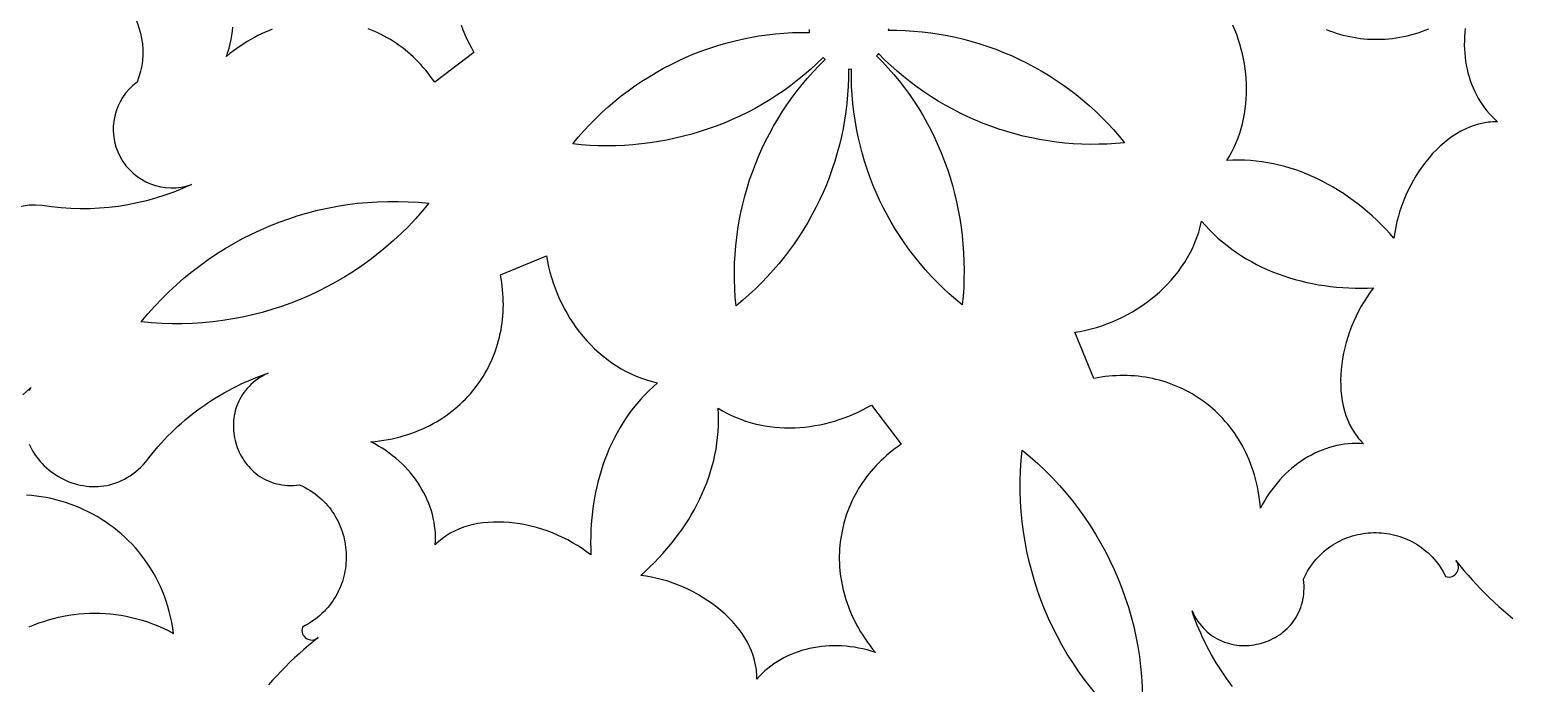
# Model space of a CAD drawing. Extents: x -570 to 570, y -570 to 570.
# Drawn here: x -121.8 to 98.5, y -97.1 to 0 of the extents above; entities that cross this region are included whole.
import ezdxf

# ---------------------------------------------------------------- set-up
doc = ezdxf.new("R2010")
doc.units = 0
doc.layers.add('LAYER_1', color=18, linetype='CONTINUOUS')
doc.layers.add('LAYER_2', color=174, linetype='CONTINUOUS')

msp = doc.modelspace()

# ---------------------------------------------------------------- linework, layer by layer
at = {"layer": 'LAYER_1'}
msp.add_lwpolyline([(-170.46, 34.08, 0.270929), (-119.47, 10.47, 0.777705), (-120.1, 7.74, -0.636132), (-105.79, -7.78, 0.862472), (-97.7, -22.99, -0.153049), (-119.91, -26.1, 0.87466), (-124.61, -45.89, -0.089383)], format="xyb", dxfattribs=at)
for points in [[(-85.68, 0.05), (-86.22, -0.16), (-86.75, -0.39), (-87.29, -0.63), (-87.82, -0.89), (-88.35, -1.17), (-88.87, -1.46), (-89.4, -1.77), (-89.92, -2.09), (-90.44, -2.44), (-90.95, -2.79), (-91.46, -3.17), (-91.97, -3.56), (-92.48, -3.97), (-92.28, -3.35), (-92.1, -2.73), (-91.95, -2.1), (-91.81, -1.48), (-91.7, -0.86), (-91.61, -0.23), (-91.55, 0.39)], [(-57.63, 0.69), (-57.36, -0.02), (-57.08, -0.71), (-56.77, -1.39), (-56.44, -2.06), (-56.09, -2.72), (-55.73, -3.37), (-61.54, -7.81), (-61.86, -7.35), (-62.19, -6.9), (-62.52, -6.46), (-62.87, -6.03), (-63.23, -5.61), (-63.59, -5.2), (-63.96, -4.81), (-64.35, -4.42), (-64.74, -4.05), (-65.13, -3.69), (-65.54, -3.34), (-65.95, -3), (-66.38, -2.67), (-66.8, -2.36), (-67.24, -2.05), (-67.68, -1.76), (-68.13, -1.48), (-68.59, -1.21), (-69.05, -0.96), (-69.51, -0.72), (-69.99, -0.49), (-70.46, -0.27), (-70.95, -0.07), (-71.44, 0.12)], [(5.9, 0.13), (5.89, -0.09), (7.16, -0.09), (8.42, -0.14), (9.68, -0.22), (10.94, -0.33), (12.19, -0.48), (13.43, -0.67), (14.66, -0.89), (15.89, -1.14), (17.11, -1.43), (18.31, -1.76), (19.51, -2.11), (20.7, -2.5), (21.87, -2.92), (23.03, -3.38), (24.18, -3.86), (25.31, -4.38), (26.43, -4.93), (27.54, -5.51), (28.63, -6.13), (29.7, -6.77), (30.75, -7.44), (31.79, -8.15), (32.81, -8.88), (33.8, -9.65), (34.78, -10.44), (35.74, -11.26), (36.68, -12.11), (37.59, -12.99), (38.48, -13.9), (39.35, -14.84), (40.19, -15.8), (41.01, -16.79), (39.73, -16.91), (38.45, -16.99), (37.18, -17.03), (35.91, -17.04), (34.64, -17.01), (33.38, -16.94), (32.12, -16.84), (30.87, -16.7), (29.62, -16.53), (28.39, -16.32), (27.16, -16.08), (25.94, -15.8), (24.72, -15.49), (23.52, -15.15), (22.33, -14.77), (21.15, -14.36), (19.99, -13.92), (18.83, -13.45), (17.69, -12.94), (16.57, -12.4), (15.46, -11.83), (14.36, -11.23), (13.28, -10.6), (12.22, -9.93), (11.18, -9.24), (10.16, -8.52), (9.15, -7.76), (8.17, -6.98), (7.2, -6.17), (6.26, -5.33), (5.34, -4.46), (4.44, -3.56), (4.29, -3.72), (4.13, -3.87), (5.03, -4.77), (5.89, -5.7), (6.72, -6.65), (7.52, -7.62), (8.29, -8.62), (9.03, -9.63), (9.73, -10.66), (10.41, -11.72), (11.06, -12.79), (11.67, -13.88), (12.25, -14.98), (12.8, -16.11), (13.32, -17.24), (13.81, -18.4), (14.26, -19.56), (14.68, -20.74), (15.07, -21.94), (15.43, -23.14), (15.75, -24.36), (16.04, -25.59), (16.3, -26.82), (16.52, -28.07), (16.71, -29.32), (16.87, -30.58), (16.99, -31.85), (17.08, -33.13), (17.14, -34.41), (17.16, -35.7), (17.14, -36.99), (17.1, -38.28), (17.01, -39.58), (16.89, -40.88), (15.91, -40.07), (14.96, -39.24), (14.04, -38.39), (13.14, -37.51), (12.27, -36.61), (11.42, -35.68), (10.61, -34.73), (9.82, -33.76), (9.06, -32.77), (8.34, -31.76), (7.64, -30.73), (6.97, -29.68), (6.33, -28.61), (5.73, -27.53), (5.15, -26.43), (4.6, -25.31), (4.09, -24.18), (3.61, -23.03), (3.16, -21.87), (2.74, -20.7), (2.36, -19.52), (2.01, -18.32), (1.69, -17.11), (1.41, -15.9), (1.16, -14.67), (0.94, -13.44), (0.77, -12.19), (0.62, -10.95), (0.51, -9.69), (0.44, -8.43), (0.4, -7.16), (0.4, -5.89), (0.19, -5.9), (-0.03, -5.89), (-0.04, -7.16), (-0.08, -8.42), (-0.16, -9.68), (-0.28, -10.94), (-0.43, -12.19), (-0.62, -13.43), (-0.84, -14.66), (-1.09, -15.89), (-1.38, -17.1), (-1.7, -18.31), (-2.06, -19.51), (-2.45, -20.69), (-2.87, -21.87), (-3.32, -23.03), (-3.81, -24.18), (-4.33, -25.31), (-4.88, -26.43), (-5.46, -27.53), (-6.07, -28.62), (-6.72, -29.69), (-7.39, -30.75), (-8.09, -31.79), (-8.83, -32.8), (-9.59, -33.8), (-10.39, -34.78), (-11.21, -35.74), (-12.06, -36.67), (-12.94, -37.59), (-13.85, -38.48), (-14.78, -39.34), (-15.75, -40.19), (-16.74, -41.01), (-16.85, -39.73), (-16.93, -38.45), (-16.98, -37.18), (-16.98, -35.91), (-16.95, -34.64), (-16.89, -33.38), (-16.78, -32.12), (-16.65, -30.87), (-16.47, -29.62), (-16.27, -28.38), (-16.03, -27.15), (-15.75, -25.93), (-15.44, -24.72), (-15.1, -23.52), (-14.72, -22.33), (-14.31, -21.15), (-13.87, -19.98), (-13.39, -18.83), (-12.89, -17.69), (-12.35, -16.57), (-11.78, -15.46), (-11.18, -14.36), (-10.54, -13.28), (-9.88, -12.22), (-9.19, -11.18), (-8.46, -10.15), (-7.71, -9.15), (-6.93, -8.16), (-6.11, -7.2), (-5.27, -6.26), (-4.4, -5.33), (-3.5, -4.44), (-3.66, -4.29), (-3.81, -4.13), (-4.72, -5.02), (-5.65, -5.89), (-6.61, -6.72), (-7.59, -7.52), (-8.59, -8.3), (-9.61, -9.04), (-10.66, -9.75), (-11.72, -10.43), (-12.81, -11.08), (-13.91, -11.7), (-15.04, -12.29), (-16.17, -12.85), (-17.33, -13.37), (-18.5, -13.87), (-19.68, -14.33), (-20.87, -14.75), (-22.08, -15.15), (-23.3, -15.51), (-24.53, -15.84), (-25.77, -16.13), (-27.01, -16.4), (-28.27, -16.62), (-29.53, -16.82), (-30.8, -16.97), (-32.07, -17.1), (-33.34, -17.19), (-34.62, -17.24), (-35.9, -17.26), (-37.19, -17.24), (-38.47, -17.19), (-39.75, -17.1), (-41.03, -16.98), (-40.21, -15.99), (-39.36, -15.03), (-38.49, -14.09), (-37.6, -13.19), (-36.68, -12.31), (-35.74, -11.46), (-34.78, -10.64), (-33.8, -9.85), (-32.8, -9.09), (-31.77, -8.36), (-30.74, -7.66), (-29.68, -6.99), (-28.6, -6.35), (-27.51, -5.74), (-26.41, -5.16), (-25.28, -4.61), (-24.15, -4.1), (-23, -3.61), (-21.83, -3.16), (-20.66, -2.74), (-19.47, -2.36), (-18.27, -2.01), (-17.06, -1.69), (-15.85, -1.41), (-14.62, -1.16), (-13.38, -0.94), (-12.14, -0.76), (-10.89, -0.62), (-9.64, -0.51), (-8.37, -0.44), (-7.11, -0.4), (-5.84, -0.4), (-5.84, -0.18), (-5.83, 0.03)], [(91.66, 0.19), (91.59, -0.43), (91.54, -1.05), (91.52, -1.67), (91.51, -2.28), (91.53, -2.89), (91.57, -3.5), (91.63, -4.1), (91.71, -4.69), (91.81, -5.28), (91.92, -5.86), (92.06, -6.43), (92.22, -7), (92.4, -7.56), (92.6, -8.1), (92.82, -8.64), (93.06, -9.17), (93.31, -9.68), (93.59, -10.18), (93.89, -10.67), (94.2, -11.15), (94.53, -11.61), (94.88, -12.06), (95.25, -12.49), (95.64, -12.9), (96.04, -13.3), (96.47, -13.69), (96.11, -13.68), (95.75, -13.7), (95.4, -13.72), (95.04, -13.76), (94.34, -13.87), (93.65, -14.03), (92.97, -14.23), (92.29, -14.48), (91.63, -14.77), (90.98, -15.1), (90.34, -15.47), (89.71, -15.88), (89.1, -16.32), (88.5, -16.8), (87.92, -17.31), (87.36, -17.85), (86.81, -18.42), (86.28, -19.02), (85.78, -19.64), (85.29, -20.29), (84.82, -20.96), (84.38, -21.65), (83.95, -22.36), (83.55, -23.08), (83.18, -23.83), (82.83, -24.58), (82.51, -25.35), (82.21, -26.13), (81.95, -26.92), (81.71, -27.72), (81.5, -28.52), (81.32, -29.33), (81.17, -30.14), (81.06, -30.95), (80.44, -30.26), (79.8, -29.59), (79.16, -28.93), (78.5, -28.29), (77.82, -27.67), (77.14, -27.07), (76.44, -26.49), (75.73, -25.93), (75.01, -25.38), (74.28, -24.86), (73.54, -24.36), (72.79, -23.87), (72.03, -23.41), (71.26, -22.98), (70.49, -22.56), (69.7, -22.17), (68.9, -21.8), (68.1, -21.45), (67.29, -21.14), (66.47, -20.84), (65.65, -20.57), (64.82, -20.33), (63.98, -20.11), (63.14, -19.92), (62.29, -19.76), (61.43, -19.62), (60.58, -19.52), (59.71, -19.44), (58.85, -19.4), (57.98, -19.38), (57.1, -19.39), (56.22, -19.44), (56.61, -18.79), (56.98, -18.13), (57.31, -17.46), (57.61, -16.78), (57.89, -16.09), (58.13, -15.39), (58.35, -14.69), (58.54, -13.97), (58.71, -13.25), (58.85, -12.52), (58.96, -11.78), (59.04, -11.04), (59.1, -10.3), (59.14, -9.56), (59.14, -8.81), (59.13, -8.06), (59.09, -7.32), (59.02, -6.57), (58.93, -5.82), (58.82, -5.08), (58.69, -4.34), (58.53, -3.61), (58.35, -2.88), (58.15, -2.15), (57.92, -1.43), (57.68, -0.72), (57.41, -0.02), (57.12, 0.67)], [(70.99, 0.03), (71.48, -0.16), (71.97, -0.34), (72.47, -0.51), (72.97, -0.66), (73.48, -0.8), (73.99, -0.92), (74.5, -1.04), (75.02, -1.14), (75.54, -1.22), (76.06, -1.29), (76.59, -1.35), (77.11, -1.39), (77.65, -1.42), (78.18, -1.43), (78.71, -1.43), (79.25, -1.42), (79.79, -1.39), (80.32, -1.35), (80.86, -1.29), (81.4, -1.22), (81.94, -1.13), (82.49, -1.03), (83.03, -0.91), (83.57, -0.78), (84.11, -0.63), (84.65, -0.46), (85.19, -0.28), (85.72, -0.09), (86.26, 0.12)], [(-121.83, -61.55), (-121.65, -61.95), (-121.44, -62.34), (-121.22, -62.72), (-120.98, -63.09), (-120.73, -63.45), (-120.46, -63.8), (-120.18, -64.14), (-119.88, -64.46), (-119.58, -64.78), (-119.25, -65.08), (-118.92, -65.36), (-118.58, -65.64), (-118.22, -65.9), (-117.86, -66.14), (-117.48, -66.37), (-117.1, -66.59), (-116.71, -66.79), (-116.31, -66.98), (-115.91, -67.14), (-115.49, -67.3), (-115.08, -67.43), (-114.65, -67.55), (-114.22, -67.65), (-113.79, -67.73), (-113.36, -67.8), (-112.92, -67.84), (-112.48, -67.87), (-112.04, -67.87), (-111.59, -67.86), (-111.15, -67.82), (-110.71, -67.77), (-110.26, -67.69), (-109.82, -67.59), (-109.38, -67.47), (-108.95, -67.33), (-108.51, -67.16), (-108.08, -66.98), (-107.66, -66.76), (-107.24, -66.53), (-106.82, -66.27), (-106.41, -65.98), (-106.01, -65.67), (-105.62, -65.34), (-105.23, -64.98), (-104.85, -64.59), (-104.48, -64.18), (-104.05, -63.61), (-103.61, -63.05), (-103.15, -62.49), (-102.69, -61.95), (-102.21, -61.42), (-101.73, -60.89), (-101.24, -60.38), (-100.73, -59.88), (-100.22, -59.38), (-99.7, -58.9), (-99.17, -58.43), (-98.64, -57.96), (-98.09, -57.51), (-97.54, -57.07), (-96.97, -56.64), (-96.4, -56.22), (-95.82, -55.81), (-95.24, -55.41), (-94.65, -55.02), (-94.04, -54.64), (-93.44, -54.28), (-92.82, -53.92), (-92.2, -53.58), (-91.57, -53.25), (-90.93, -52.93), (-90.29, -52.63), (-89.64, -52.33), (-88.99, -52.05), (-88.33, -51.78), (-87.66, -51.52), (-86.99, -51.27), (-86.31, -51.04), (-86.73, -51.24), (-87.13, -51.45), (-87.51, -51.68), (-87.87, -51.92), (-88.22, -52.17), (-88.54, -52.43), (-88.85, -52.7), (-89.14, -52.99), (-89.41, -53.28), (-89.66, -53.58), (-89.9, -53.89), (-90.12, -54.21), (-90.32, -54.53), (-90.51, -54.87), (-90.67, -55.2), (-90.82, -55.55), (-90.96, -55.9), (-91.08, -56.25), (-91.18, -56.61), (-91.27, -56.97), (-91.34, -57.33), (-91.39, -57.7), (-91.43, -58.06), (-91.45, -58.43), (-91.46, -58.8), (-91.46, -59.17), (-91.44, -59.54), (-91.4, -59.91), (-91.35, -60.27), (-91.28, -60.64), (-91.2, -61), (-91.11, -61.35), (-91, -61.71), (-90.88, -62.06), (-90.75, -62.4), (-90.6, -62.74), (-90.44, -63.07), (-90.26, -63.39), (-90.07, -63.71), (-89.87, -64.02), (-89.66, -64.32), (-89.43, -64.62), (-89.19, -64.9), (-88.94, -65.17), (-88.68, -65.43), (-88.41, -65.68), (-88.12, -65.92), (-87.82, -66.15), (-87.51, -66.36), (-87.19, -66.56), (-86.86, -66.75), (-86.52, -66.92), (-86.17, -67.07), (-85.8, -67.21), (-85.43, -67.34), (-85.04, -67.44), (-84.65, -67.53), (-84.25, -67.6), (-83.83, -67.65), (-83.41, -67.69), (-82.97, -67.7), (-82.53, -67.69), (-82.08, -67.67), (-81.62, -67.62), (-81.2, -67.81), (-80.8, -68.02), (-80.41, -68.24), (-80.03, -68.47), (-79.66, -68.71), (-79.31, -68.96), (-78.97, -69.22), (-78.64, -69.5), (-78.33, -69.78), (-78.03, -70.07), (-77.74, -70.37), (-77.46, -70.68), (-77.2, -71), (-76.95, -71.32), (-76.72, -71.65), (-76.49, -71.99), (-76.28, -72.34), (-76.09, -72.69), (-75.9, -73.05), (-75.73, -73.41), (-75.57, -73.78), (-75.43, -74.15), (-75.3, -74.53), (-75.18, -74.91), (-75.07, -75.29), (-74.98, -75.68), (-74.9, -76.07), (-74.83, -76.46), (-74.78, -76.85), (-74.74, -77.25), (-74.71, -77.64), (-74.69, -78.04), (-74.69, -78.44), (-74.7, -78.83), (-74.73, -79.23), (-74.77, -79.63), (-74.82, -80.02), (-74.88, -80.41), (-74.96, -80.8), (-75.05, -81.19), (-75.15, -81.57), (-75.27, -81.96), (-75.4, -82.33), (-75.54, -82.71), (-75.7, -83.08), (-75.87, -83.44), (-76.05, -83.8), (-76.25, -84.15), (-76.46, -84.5), (-76.68, -84.84), (-76.92, -85.18), (-77.17, -85.51), (-77.43, -85.83), (-77.71, -86.14), (-77.99, -86.44), (-78.3, -86.74), (-78.61, -87.02), (-78.94, -87.3), (-79.28, -87.56), (-79.64, -87.82), (-80.01, -88.07), (-80.39, -88.3), (-80.79, -88.52), (-81.19, -88.73), (-81.26, -89), (-81.28, -89.25), (-81.25, -89.49), (-81.19, -89.72), (-81.09, -89.92), (-80.96, -90.11), (-80.8, -90.28), (-80.62, -90.42), (-80.42, -90.53), (-80.2, -90.6), (-79.98, -90.65), (-79.75, -90.66), (-79.52, -90.63), (-79.28, -90.55), (-79.06, -90.43), (-78.85, -90.27), (-79.58, -90.86), (-80.3, -91.46), (-81.01, -92.07), (-81.71, -92.7), (-82.4, -93.33), (-83.07, -93.97), (-83.73, -94.63), (-84.38, -95.29), (-85.02, -95.96), (-85.64, -96.64), (-86.26, -97.33)], [(-122.79, -54.26), (-121.59, -53.14), (-121.81, -53.65)], [(-121.8, -88.69), (-121.1, -88.4), (-120.38, -88.13), (-119.66, -87.89), (-118.93, -87.66), (-118.19, -87.46), (-117.45, -87.28), (-116.7, -87.12), (-115.94, -86.99), (-115.18, -86.88), (-114.42, -86.79), (-113.64, -86.73), (-112.87, -86.69), (-112.09, -86.68), (-111.31, -86.69), (-110.53, -86.73), (-109.74, -86.79), (-108.96, -86.88), (-108.17, -86.99), (-107.38, -87.14), (-106.6, -87.3), (-105.81, -87.5), (-105.03, -87.73), (-104.25, -87.98), (-103.47, -88.26), (-102.69, -88.57), (-101.92, -88.9), (-101.15, -89.27), (-100.38, -89.67), (-100.49, -88.84), (-100.63, -88.02), (-100.8, -87.22), (-100.99, -86.43), (-101.21, -85.66), (-101.45, -84.9), (-101.71, -84.15), (-102, -83.42), (-102.31, -82.71), (-102.64, -82.01), (-103, -81.32), (-103.37, -80.65), (-103.77, -80), (-104.18, -79.37), (-104.61, -78.75), (-105.07, -78.15), (-105.54, -77.56), (-106.02, -76.99), (-106.53, -76.44), (-107.05, -75.91), (-107.59, -75.4), (-108.14, -74.9), (-108.7, -74.42), (-109.28, -73.97), (-109.88, -73.53), (-110.49, -73.11), (-111.1, -72.7), (-111.74, -72.32), (-112.38, -71.96), (-113.03, -71.62), (-113.69, -71.3), (-114.37, -71), (-115.05, -70.72), (-115.74, -70.47), (-116.43, -70.23), (-117.14, -70.02), (-117.85, -69.82), (-118.57, -69.65), (-119.29, -69.51), (-120.02, -69.38), (-120.75, -69.28), (-121.49, -69.2), (-122.23, -69.15)], [(57.07, -97.55), (56.63, -96.99), (56.21, -96.42), (55.8, -95.84), (55.4, -95.26), (55.02, -94.66), (54.64, -94.06), (54.27, -93.45), (53.92, -92.84), (53.58, -92.22), (53.25, -91.59), (52.93, -90.95), (52.62, -90.31), (52.33, -89.66), (52.04, -89.01), (51.77, -88.35), (51.51, -87.68), (51.27, -87.01), (51.04, -86.33), (51.24, -86.75), (51.45, -87.15), (51.68, -87.53), (51.91, -87.89), (52.16, -88.23), (52.43, -88.56), (52.7, -88.87), (52.98, -89.16), (53.27, -89.43), (53.58, -89.68), (53.89, -89.92), (54.2, -90.14), (54.53, -90.34), (54.86, -90.52), (55.2, -90.69), (55.54, -90.84), (55.89, -90.98), (56.25, -91.1), (56.6, -91.2), (56.96, -91.29), (57.33, -91.36), (57.69, -91.41), (58.06, -91.45), (58.43, -91.47), (58.8, -91.48), (59.17, -91.48), (59.54, -91.45), (59.9, -91.42), (60.27, -91.37), (60.63, -91.3), (60.99, -91.22), (61.35, -91.13), (61.7, -91.02), (62.05, -90.9), (62.4, -90.76), (62.73, -90.62), (63.07, -90.45), (63.39, -90.28), (63.71, -90.09), (64.02, -89.89), (64.32, -89.68), (64.61, -89.45), (64.89, -89.21), (65.17, -88.96), (65.43, -88.7), (65.68, -88.43), (65.92, -88.14), (66.14, -87.84), (66.36, -87.53), (66.56, -87.21), (66.74, -86.88), (66.91, -86.54), (67.07, -86.19), (67.21, -85.82), (67.33, -85.45), (67.44, -85.06), (67.53, -84.67), (67.6, -84.26), (67.65, -83.85), (67.68, -83.43), (67.7, -82.99), (67.69, -82.55), (67.66, -82.1), (67.61, -81.64), (67.81, -81.22), (68.01, -80.82), (68.23, -80.42), (68.46, -80.05), (68.7, -79.68), (68.96, -79.33), (69.22, -78.99), (69.49, -78.66), (69.77, -78.35), (70.07, -78.05), (70.37, -77.76), (70.68, -77.48), (70.99, -77.22), (71.32, -76.97), (71.65, -76.74), (71.99, -76.51), (72.34, -76.3), (72.69, -76.11), (73.04, -75.92), (73.41, -75.75), (73.78, -75.59), (74.15, -75.45), (74.52, -75.31), (74.9, -75.19), (75.29, -75.09), (75.67, -75), (76.06, -74.92), (76.46, -74.85), (76.85, -74.8), (77.24, -74.75), (77.64, -74.73), (78.04, -74.71), (78.43, -74.71), (78.83, -74.72), (79.23, -74.75), (79.62, -74.79), (80.02, -74.84), (80.41, -74.9), (80.8, -74.98), (81.19, -75.07), (81.57, -75.17), (81.95, -75.29), (82.33, -75.42), (82.7, -75.56), (83.07, -75.72), (83.44, -75.89), (83.8, -76.07), (84.15, -76.27), (84.5, -76.48), (84.84, -76.7), (85.17, -76.94), (85.5, -77.19), (85.82, -77.45), (86.13, -77.72), (86.44, -78.01), (86.73, -78.32), (87.02, -78.63), (87.29, -78.96), (87.56, -79.3), (87.82, -79.66), (88.06, -80.03), (88.3, -80.41), (88.52, -80.8), (88.73, -81.21), (88.99, -81.28), (89.25, -81.3), (89.49, -81.27), (89.71, -81.21), (89.92, -81.11), (90.11, -80.98), (90.27, -80.82), (90.41, -80.64), (90.52, -80.44), (90.6, -80.22), (90.65, -80), (90.65, -79.77), (90.62, -79.53), (90.55, -79.3), (90.43, -79.08), (90.27, -78.87), (90.86, -79.6), (91.46, -80.32), (92.07, -81.03), (92.69, -81.73), (93.32, -82.41), (93.97, -83.09), (94.62, -83.75), (95.28, -84.4), (95.96, -85.04), (96.64, -85.66), (97.33, -86.28), (98.03, -86.88), (98.74, -87.46)]]:
    msp.add_lwpolyline(points, dxfattribs=at)
for points in [[(-105.16, -43.41, -0.255743), (-62.41, -25.79, -0.255743)], [(25.79, -62.45, -0.255743), (43.41, -105.21, -0.255743)]]:
    msp.add_lwpolyline(points, format="xyb", close=True, dxfattribs=at)
for points in [[(53.03, -29.11), (53.64, -29.75), (54.26, -30.37), (54.9, -30.96), (55.56, -31.53), (56.24, -32.07), (56.94, -32.6), (57.65, -33.1), (58.37, -33.58), (59.11, -34.03), (59.87, -34.46), (60.64, -34.87), (61.42, -35.26), (62.22, -35.62), (63.02, -35.96), (63.84, -36.28), (64.67, -36.58), (65.51, -36.85), (66.36, -37.1), (67.22, -37.33), (68.09, -37.54), (68.96, -37.72), (69.85, -37.88), (70.74, -38.02), (71.63, -38.14), (72.54, -38.24), (73.44, -38.31), (74.35, -38.36), (75.27, -38.39), (76.19, -38.4), (77.11, -38.38), (78.04, -38.35), (77.54, -39), (77.07, -39.67), (76.63, -40.37), (76.2, -41.08), (75.8, -41.81), (75.43, -42.56), (75.08, -43.32), (74.76, -44.09), (74.47, -44.88), (74.2, -45.67), (73.96, -46.47), (73.75, -47.27), (73.57, -48.07), (73.42, -48.88), (73.3, -49.69), (73.21, -50.49), (73.16, -51.29), (73.13, -52.08), (73.14, -52.86), (73.18, -53.64), (73.26, -54.4), (73.37, -55.15), (73.52, -55.89), (73.7, -56.6), (73.92, -57.3), (74.18, -57.98), (74.47, -58.63), (74.81, -59.26), (75.18, -59.87), (75.59, -60.45), (75.81, -60.72), (76.04, -60.99), (76.29, -61.25), (76.54, -61.51), (75.97, -61.48), (75.4, -61.47), (74.83, -61.48), (74.26, -61.52), (73.7, -61.59), (73.14, -61.68), (72.58, -61.79), (72.02, -61.92), (71.47, -62.08), (70.92, -62.26), (70.38, -62.46), (69.85, -62.68), (69.32, -62.92), (68.8, -63.18), (68.28, -63.47), (67.78, -63.77), (67.28, -64.1), (66.79, -64.44), (66.31, -64.8), (65.84, -65.18), (65.39, -65.58), (64.94, -66), (64.51, -66.43), (64.08, -66.88), (63.68, -67.35), (63.28, -67.84), (62.9, -68.34), (62.53, -68.85), (62.18, -69.39), (61.85, -69.94), (61.53, -70.5), (61.23, -71.08), (61.16, -70.42), (61.09, -69.78), (60.99, -69.15), (60.88, -68.52), (60.76, -67.91), (60.62, -67.31), (60.47, -66.71), (60.31, -66.13), (60.13, -65.55), (59.94, -64.99), (59.73, -64.43), (59.51, -63.89), (59.28, -63.35), (59.04, -62.83), (58.79, -62.32), (58.52, -61.81), (58.24, -61.32), (57.95, -60.84), (57.65, -60.37), (57.34, -59.91), (57.02, -59.46), (56.69, -59.02), (56.34, -58.6), (55.99, -58.18), (55.63, -57.78), (55.26, -57.39), (54.87, -57.01), (54.48, -56.64), (54.08, -56.28), (53.68, -55.93), (53.26, -55.6), (52.84, -55.28), (52.41, -54.97), (51.97, -54.67), (51.52, -54.39), (51.07, -54.11), (50.6, -53.85), (50.14, -53.6), (49.66, -53.37), (49.18, -53.15), (48.7, -52.94), (48.21, -52.74), (47.71, -52.55), (47.21, -52.38), (46.7, -52.22), (46.19, -52.08), (45.67, -51.95), (45.15, -51.83), (44.63, -51.72), (44.1, -51.63), (43.57, -51.55), (43.03, -51.49), (42.49, -51.44), (41.95, -51.4), (41.41, -51.38), (40.86, -51.37), (40.32, -51.38), (39.77, -51.4), (39.21, -51.43), (38.66, -51.48), (38.11, -51.54), (37.55, -51.62), (37, -51.71), (36.44, -51.82), (33.61, -44.94), (34.42, -44.81), (35.23, -44.64), (36.03, -44.45), (36.83, -44.23), (37.62, -43.97), (38.4, -43.7), (39.18, -43.39), (39.94, -43.06), (40.7, -42.7), (41.44, -42.32), (42.17, -41.91), (42.89, -41.48), (43.59, -41.02), (44.27, -40.54), (44.94, -40.04), (45.59, -39.51), (46.21, -38.97), (46.82, -38.4), (47.4, -37.81), (47.96, -37.2), (48.5, -36.57), (49.01, -35.92), (49.49, -35.25), (49.95, -34.56), (50.38, -33.85), (50.77, -33.13), (51.14, -32.39), (51.47, -31.63), (51.77, -30.86), (52.03, -30.07), (52.26, -29.27), (52.45, -28.45)], [(-44.77, -34.42), (-44.6, -35.22), (-44.41, -36.03), (-44.18, -36.82), (-43.93, -37.62), (-43.65, -38.4), (-43.35, -39.17), (-43.02, -39.94), (-42.66, -40.7), (-42.28, -41.44), (-41.87, -42.17), (-41.44, -42.88), (-40.98, -43.59), (-40.5, -44.27), (-40, -44.94), (-39.47, -45.58), (-38.92, -46.21), (-38.35, -46.82), (-37.76, -47.4), (-37.15, -47.96), (-36.52, -48.5), (-35.87, -49.01), (-35.2, -49.49), (-34.52, -49.95), (-33.81, -50.37), (-33.09, -50.77), (-32.35, -51.13), (-31.59, -51.47), (-30.82, -51.76), (-30.03, -52.03), (-29.22, -52.25), (-28.41, -52.44), (-29.07, -53.03), (-29.71, -53.63), (-30.32, -54.26), (-30.92, -54.9), (-31.49, -55.56), (-32.03, -56.24), (-32.56, -56.93), (-33.06, -57.64), (-33.53, -58.37), (-33.99, -59.11), (-34.42, -59.87), (-34.83, -60.64), (-35.22, -61.42), (-35.58, -62.21), (-35.92, -63.02), (-36.24, -63.84), (-36.53, -64.67), (-36.81, -65.51), (-37.06, -66.36), (-37.29, -67.22), (-37.49, -68.09), (-37.68, -68.96), (-37.84, -69.84), (-37.98, -70.73), (-38.1, -71.63), (-38.19, -72.53), (-38.27, -73.44), (-38.32, -74.35), (-38.35, -75.27), (-38.36, -76.19), (-38.34, -77.11), (-38.31, -78.03), (-38.96, -77.54), (-39.63, -77.07), (-40.33, -76.62), (-41.04, -76.2), (-41.77, -75.8), (-42.52, -75.43), (-43.28, -75.08), (-44.05, -74.76), (-44.84, -74.46), (-45.63, -74.2), (-46.42, -73.96), (-47.23, -73.75), (-48.03, -73.57), (-48.84, -73.42), (-49.64, -73.3), (-50.45, -73.21), (-51.25, -73.15), (-52.04, -73.13), (-52.82, -73.14), (-53.6, -73.18), (-54.36, -73.26), (-55.11, -73.37), (-55.84, -73.52), (-56.56, -73.7), (-57.26, -73.92), (-57.94, -74.18), (-58.59, -74.47), (-59.22, -74.8), (-59.83, -75.18), (-60.4, -75.59), (-60.68, -75.81), (-60.95, -76.04), (-61.21, -76.28), (-61.47, -76.53), (-61.43, -75.96), (-61.43, -75.4), (-61.44, -74.83), (-61.48, -74.26), (-61.55, -73.7), (-61.63, -73.13), (-61.75, -72.57), (-61.88, -72.02), (-62.04, -71.47), (-62.21, -70.92), (-62.41, -70.38), (-62.64, -69.84), (-62.88, -69.32), (-63.14, -68.79), (-63.43, -68.28), (-63.73, -67.77), (-64.05, -67.28), (-64.4, -66.79), (-64.76, -66.31), (-65.14, -65.84), (-65.54, -65.38), (-65.95, -64.94), (-66.39, -64.5), (-66.84, -64.08), (-67.31, -63.67), (-67.79, -63.28), (-68.29, -62.9), (-68.81, -62.53), (-69.34, -62.18), (-69.89, -61.85), (-70.46, -61.53), (-71.03, -61.23), (-70.38, -61.16), (-69.74, -61.08), (-69.11, -60.99), (-68.48, -60.88), (-67.87, -60.76), (-67.26, -60.62), (-66.67, -60.47), (-66.08, -60.3), (-65.51, -60.13), (-64.94, -59.93), (-64.39, -59.73), (-63.85, -59.51), (-63.31, -59.28), (-62.79, -59.04), (-62.27, -58.78), (-61.77, -58.52), (-61.28, -58.24), (-60.8, -57.95), (-60.33, -57.65), (-59.87, -57.34), (-59.42, -57.02), (-58.98, -56.68), (-58.56, -56.34), (-58.14, -55.99), (-57.74, -55.62), (-57.35, -55.25), (-56.96, -54.87), (-56.6, -54.48), (-56.24, -54.08), (-55.89, -53.67), (-55.56, -53.26), (-55.24, -52.83), (-54.93, -52.4), (-54.63, -51.96), (-54.34, -51.52), (-54.07, -51.06), (-53.81, -50.6), (-53.56, -50.14), (-53.33, -49.66), (-53.1, -49.18), (-52.89, -48.7), (-52.7, -48.2), (-52.51, -47.71), (-52.34, -47.21), (-52.18, -46.7), (-52.04, -46.19), (-51.9, -45.67), (-51.79, -45.15), (-51.68, -44.63), (-51.59, -44.1), (-51.51, -43.57), (-51.45, -43.03), (-51.4, -42.49), (-51.36, -41.95), (-51.34, -41.41), (-51.33, -40.86), (-51.34, -40.31), (-51.36, -39.76), (-51.39, -39.21), (-51.44, -38.66), (-51.5, -38.1), (-51.58, -37.55), (-51.67, -36.99), (-51.78, -36.44), (-44.9, -33.61)], [(7.81, -61.58), (7.35, -61.9), (6.9, -62.23), (6.46, -62.57), (6.03, -62.91), (5.61, -63.27), (5.21, -63.63), (4.81, -64.01), (4.43, -64.39), (4.05, -64.78), (3.69, -65.18), (3.34, -65.58), (3, -66), (2.67, -66.42), (2.36, -66.85), (2.05, -67.28), (1.76, -67.72), (1.48, -68.17), (1.22, -68.63), (0.96, -69.09), (0.72, -69.56), (0.49, -70.03), (0.27, -70.51), (0.07, -70.99), (-0.12, -71.48), (-0.3, -71.97), (-0.47, -72.47), (-0.62, -72.97), (-0.76, -73.48), (-0.88, -73.99), (-0.99, -74.5), (-1.09, -75.02), (-1.18, -75.54), (-1.25, -76.06), (-1.31, -76.58), (-1.35, -77.11), (-1.38, -77.64), (-1.39, -78.18), (-1.39, -78.71), (-1.38, -79.25), (-1.35, -79.78), (-1.31, -80.32), (-1.25, -80.86), (-1.18, -81.4), (-1.09, -81.94), (-0.98, -82.48), (-0.87, -83.02), (-0.73, -83.56), (-0.58, -84.11), (-0.42, -84.65), (-0.24, -85.18), (-0.04, -85.72), (0.17, -86.26), (0.39, -86.79), (0.64, -87.33), (0.9, -87.86), (1.17, -88.39), (1.46, -88.92), (1.77, -89.44), (2.1, -89.96), (2.44, -90.48), (2.8, -91), (3.17, -91.51), (3.56, -92.01), (3.97, -92.52), (3.35, -92.32), (2.73, -92.14), (2.11, -91.99), (1.48, -91.86), (0.86, -91.74), (0.24, -91.66), (-0.39, -91.59), (-1.01, -91.54), (-1.62, -91.52), (-2.24, -91.51), (-2.85, -91.53), (-3.45, -91.57), (-4.05, -91.62), (-4.65, -91.7), (-5.24, -91.8), (-5.82, -91.92), (-6.39, -92.06), (-6.96, -92.22), (-7.51, -92.4), (-8.06, -92.6), (-8.6, -92.82), (-9.12, -93.05), (-9.64, -93.31), (-10.14, -93.59), (-10.63, -93.88), (-11.11, -94.2), (-11.57, -94.53), (-12.01, -94.88), (-12.45, -95.25), (-12.86, -95.64), (-13.26, -96.04), (-13.64, -96.47), (-13.64, -96.11), (-13.65, -95.75), (-13.68, -95.4), (-13.72, -95.04), (-13.83, -94.34), (-13.98, -93.65), (-14.19, -92.96), (-14.44, -92.29), (-14.73, -91.63), (-15.06, -90.97), (-15.43, -90.33), (-15.84, -89.71), (-16.28, -89.1), (-16.76, -88.5), (-17.27, -87.92), (-17.81, -87.36), (-18.38, -86.81), (-18.98, -86.28), (-19.6, -85.77), (-20.25, -85.28), (-20.92, -84.82), (-21.61, -84.37), (-22.32, -83.95), (-23.04, -83.55), (-23.79, -83.18), (-24.54, -82.83), (-25.31, -82.51), (-26.09, -82.21), (-26.88, -81.94), (-27.68, -81.71), (-28.48, -81.5), (-29.29, -81.32), (-30.09, -81.17), (-30.9, -81.06), (-30.22, -80.44), (-29.54, -79.8), (-28.89, -79.15), (-28.25, -78.49), (-27.63, -77.82), (-27.03, -77.13), (-26.45, -76.44), (-25.88, -75.73), (-25.34, -75.01), (-24.82, -74.28), (-24.31, -73.54), (-23.83, -72.79), (-23.37, -72.03), (-22.93, -71.26), (-22.52, -70.48), (-22.13, -69.7), (-21.76, -68.9), (-21.41, -68.1), (-21.09, -67.29), (-20.8, -66.47), (-20.53, -65.65), (-20.29, -64.81), (-20.07, -63.98), (-19.88, -63.13), (-19.72, -62.29), (-19.58, -61.43), (-19.48, -60.57), (-19.4, -59.71), (-19.35, -58.84), (-19.34, -57.97), (-19.35, -57.1), (-19.39, -56.22), (-18.75, -56.61), (-18.09, -56.97), (-17.42, -57.31), (-16.74, -57.61), (-16.05, -57.88), (-15.35, -58.13), (-14.64, -58.35), (-13.93, -58.54), (-13.2, -58.71), (-12.48, -58.84), (-11.74, -58.95), (-11, -59.04), (-10.26, -59.1), (-9.52, -59.13), (-8.77, -59.14), (-8.02, -59.12), (-7.27, -59.08), (-6.53, -59.02), (-5.78, -58.93), (-5.04, -58.82), (-4.3, -58.68), (-3.57, -58.53), (-2.83, -58.35), (-2.11, -58.14), (-1.39, -57.92), (-0.68, -57.67), (0.02, -57.41), (0.71, -57.12), (1.39, -56.81), (2.07, -56.48), (2.72, -56.13), (3.37, -55.77)]]:
    msp.add_lwpolyline(points, close=True, dxfattribs=at)
at = {"layer": 'LAYER_2'}
msp.add_lwpolyline([(0, 570, 0.414214), (-570, 0, 0.414214), (0, -570, 0.414214), (570, 0, 0.414214)], format="xyb", close=True, dxfattribs=at)

doc.saveas('drawing.dxf')
